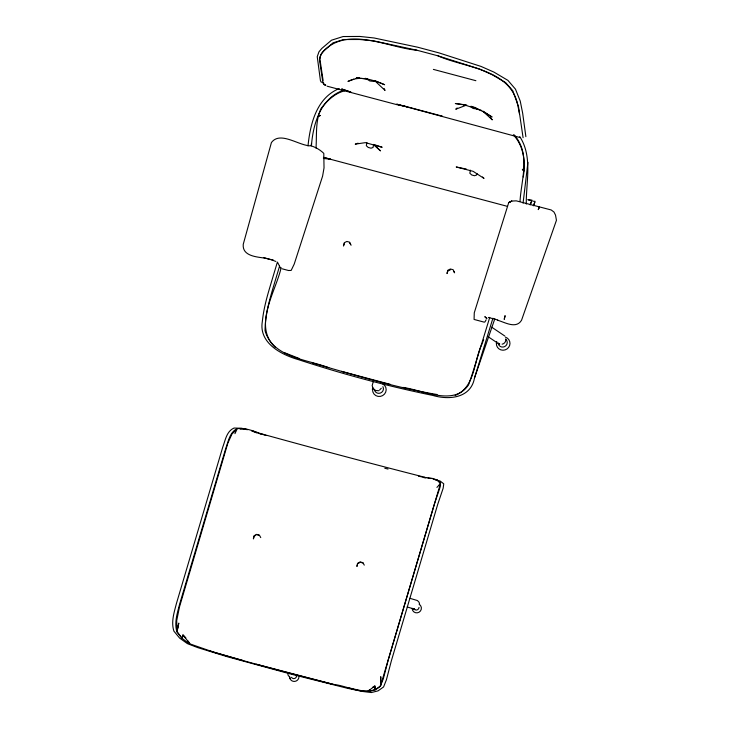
<?xml version="1.0" encoding="UTF-8"?>
<svg xmlns="http://www.w3.org/2000/svg" width="729" height="729" viewBox="0 0 729 729"><rect width="100%" height="100%" fill="white"/><g stroke="black" fill="none" stroke-linecap="round" stroke-linejoin="round"><path stroke-width="1.09" d="M311.438 145.618C313.106 123.684 320.778 97.613 343.897 90.177M316.012 148.124C316.878 134.838 315.238 120.914 321.061 108.484C327.275 100.657 334.893 93.102 344.935 90.751M311.429 145.636L311.511 143.413L311.274 145.663M526.292 204.056C525.992 181.776 532.844 156.58 519.75 136.578M319.512 60.625L320.031 56.853L321.261 54.01L324.068 50.62L333.035 42.847L343.669 39.521L359.698 39.503L373.667 40.86L416.769 50.192L437.901 55.814L479.709 69.082L492.257 74.777L505.68 82.632L512.724 90.66L518.483 106.434L523.085 137.69M520.014 201.204C521.39 178.924 530.912 153.646 514.082 134.81M523.067 203.163L527.933 162.348M523.249 176.992C525.737 162.476 523.896 146 513.362 134.929M308.012 145.937C310.217 123.793 316.596 97.868 339.231 88.546M234.929 433.664L236.952 429.399L232.05 433.873L227.849 443.123L179.416 607.166L176.719 620.598L177.01 631.66L182.232 638.522L182.979 634.932L185.859 637.839M182.232 638.522L182.979 634.932L189.759 643.607L188.164 641.092M373.33 381.285L372.173 385.641L373.366 389.213M533.664 205.651L535.086 201.332L532.981 201.213M372.319 389.322L372.82 387.646M253.938 537.082L253.391 538.922L254.02 535.797L256.572 534.366L259.36 535.113L260.754 537.583M357.456 564.629L356.909 566.469L357.547 563.344L360.09 561.913L362.878 562.651L364.272 565.13M277.385 262.066L269.593 288.146C266.358 299.063 263.47 310.135 262.331 321.498C258.595 343.086 281.449 354.85 298.826 359.762C342.767 374.141 387.555 386.16 432.844 395.428C449.155 400.285 470.961 398.107 474.506 377.95L494.845 318.719M279.562 266.158L272.746 288.985C268.719 302.553 265.174 316.45 265.046 330.693C272.755 357.593 306.472 359.215 328.806 367.698M489.751 317.388L481.422 344.507C477.085 357.939 473.403 371.58 468.556 384.848C453.921 406.627 423.367 390.179 402.873 387.409M492.904 318.236L474.506 377.95M281.148 267.643C275.899 291.381 252.316 326.282 275.498 347.615M344.343 243.477L343.468 246.01L344.279 242.721L346.867 241.454L349.656 242.192L351.068 245.272M482.215 343.578C473.568 360.7 475.581 387.145 455.169 395.428M482.571 342.557L483.628 339.468M530.612 203.974L531.787 200.721L528.006 199.828M366.897 142.62L366.304 145.7L368.227 147.44L371.015 148.187L373.038 147.486L373.631 144.406L380.492 150.876L374.077 145.044M470.415 170.167L469.822 173.238L471.745 174.987L474.533 175.735L476.556 175.033L477.085 173.684M530.129 204.913L531.979 200.147L528.06 199.637M533.273 205.751L534.776 202.416M486.179 319.758L484.876 321.981L484.138 322.136L474.078 319.448L474.269 312.796L508.733 202.589L511.831 201.058L516.25 200.849L551.188 209.961L553.967 212.021L555.516 215.082L556.446 220.295L521.545 320.259C516.041 329.317 504.951 322.264 497.46 320.195M439.204 485.122L440.471 483.555L437.272 480.311L433.09 478.989M436.917 487.419L440.471 483.555L380.529 685.816C367.307 698.1 348.672 685.88 333.572 684.413C291.746 673.751 249.892 663.062 208.576 650.523M379.636 389.951L381.303 388.247M457.147 107.947L455.743 109.25L465.722 105.404M369.603 689.789L368.181 691.092L374.87 685.989L375.171 689.862L374.87 685.989L372.519 687.374M254.211 536.161L255.906 535.214M357.729 563.708L359.433 562.761M450.449 269.757L447.861 271.024L446.995 273.557L447.797 270.268L450.385 269.001L453.174 269.739L454.595 272.819L453.693 271.27M353.847 79.215L347.961 81.438C359.926 75.069 373.048 80.008 384.62 84.71L374.496 80.482L385.049 90.432L384.183 88.528M358.085 143.176L355.242 144.151L365.375 142.638L382.151 147.276L374.259 144.643M378.934 390.726L375.207 390.498M355.816 78.468L359.543 77.985L356.426 77.875L367.252 79.06L365.265 78.276M374.478 81.475L369.831 80.974L367.744 79.68L367.58 78.595M463.516 105.432L466.715 105.022M477.996 109.022L473.358 108.521L471.262 107.227L471.107 106.142M240.114 429.217L244.333 428.971L247.35 429.673M323.403 158.457L330.611 159.204L323.412 157.382L507.548 206.398M423.923 477.668L425.955 477.914M427.987 478.16L431.03 478.534M423.923 477.322L432.042 478.333L437.263 479.992L440.589 482.826L439.997 487.455L434.557 503.548L388.211 660L383.281 678.918L380.41 685.953C371.207 695.557 357.529 689.288 346.539 687.465M465.685 104.885L455.315 103.518L464.464 104.93L481.149 110.234M437.209 394.544C394.963 387.464 353.82 374.834 312.695 363.042M476.083 107.71L472.292 106.826L483.099 111.583L492.075 117.023L483.035 111.182M263.488 257.938C255.241 256.772 242.192 255.542 243.24 244.315L271.416 142.565C280.31 130.518 299.409 146.247 311.055 145.827C315.83 147.276 320.213 149.919 323.794 153.372L324.031 167.889L322.601 176.117L294.215 264.098L291.172 270.423L288.511 270.505L282.087 268.791M466.341 169.082L456.208 166.977L473.103 171.306L484.01 178.423L482.489 176.983M418.446 476.174L422.829 477.094M416.769 50.192C388.757 47.832 348.289 25.98 324.068 50.62C320.66 53.472 319.539 57.7 319.794 61.965L322.692 81.247L324.205 84.619L325.872 85.22L324.214 84.737L322.81 82.632M390.279 384.356L341.464 371.362M323.658 82.951L321.042 81.94L320.432 80.6L317.243 56.671L318.974 51.795L321.826 48.415L331.485 40.213L343.131 36.541L359.907 36.45L374.15 37.99L417.662 47.212L438.958 52.88L481.04 66.43L493.925 72.107L507.94 80.39L515.485 89.175L520.242 101.103L522.657 113.177L525.873 136.651M327.121 86.195L397.114 104.73L406.818 106.716L396.667 104.165L520.041 137.535M247.204 429.645L241.773 428.278L234.082 428.032C226.519 431.222 225.343 440.362 222.737 447.187L176.391 603.639C174.122 612.551 170.914 622.01 173.912 631.159L179.626 638.075L187.326 643.589L197.668 647.589L227.375 656.747L291.728 674.307L347.578 688.322L362.477 691.447L371.334 692.55L378.041 690.873L383.582 686.946L386.425 679.756L391.355 660.848L437.71 504.386L443.141 488.293L443.761 483.819L440.188 481.076L434.466 479.427M441.482 115.947L442.166 116.121L406.126 106.534M333.627 684.485L256.289 664.201M384.784 468.237L388.038 469.066M273.293 260.226L263.852 257.774L273.32 260.235M433.381 69.392L475.882 80.7M260.053 433.436C314.919 448.645 369.831 463.252 425.007 477.331M257.692 534.986L259.551 535.478M360.281 562.278L363.069 563.025M488.33 317.443L497.834 320.031M243.586 660.693L213.962 652.264L189.23 643.652M409.88 598.299L417.444 600.559L419.075 602.263L419.631 604.532M407.21 606.975L414.837 609.253A4.565 4.502 21.5 0 1 412.568 608.569M265.903 435.486C256.48 432.516 247.295 427.413 237.071 428.67C229.763 432.224 228.459 441.136 225.881 448.016L179.534 604.478C177.275 613.326 174.158 622.694 176.901 631.797L182.186 638.449L189.285 643.734M437.901 55.814C463.854 67.569 507.603 68.553 517.025 101.86C517.9 105.796 518.711 109.742 519.431 113.715M273.657 260.627L275.872 261.474M251.496 430.857L256.663 432.862M252.371 430.848L260.8 434.129M284.529 352.708L299.409 358.559M491.656 327.139L504.86 336.06M498.408 343.104L499.729 343.997M488.038 336.634L499.365 344.279M482.917 111.309L492.303 119.848L490.061 117.351M289.887 677.177L288.237 675.51L287.636 673.231M349.71 242.957L350.622 244.497M277.667 262.476L280.373 267.917M289.431 676.375L289.996 678.653M320.159 60.844L323.102 80.409M506.145 339.623A4.565 4.438 -27.2 0 1 504.668 346.594A4.565 4.438 -27.2 0 1 498.235 343.532M505.726 338.894A4.529 4.492 12.6 0 1 502.108 344.188M505.425 337.153A6.853 6.661 -27.2 0 1 509.598 345.601A6.853 6.661 -27.2 0 1 500.914 349.893A6.853 6.661 -27.2 0 1 496.741 341.445M296.575 675.956A2.743 2.661 -27.2 0 1 291.454 677.296M419.184 604.368A4.656 4.529 -27.2 0 1 418.993 612.26A4.656 4.529 -27.2 0 1 412.149 608.314M419.029 607.403A2.743 2.661 -27.2 0 1 413.917 608.742M382.88 386.643A4.565 4.438 -27.2 0 1 380.338 393.068A4.565 4.438 -27.2 0 1 374.405 389.632M375.116 389.988A4.529 4.465 -70.5 0 1 373.913 388.958M382.907 383.983A6.853 6.661 -27.2 0 1 382.634 395.592A6.853 6.661 -27.2 0 1 372.555 389.778M298.945 676.876A4.656 4.529 -27.2 0 1 294.607 681.415A4.656 4.529 -27.2 0 1 289.741 677.651M380.775 676.858L380.529 685.816L380.775 676.858M177.748 627.906L177.01 631.66L178.787 623.113L177.748 627.906M504.586 317.68L504.24 319.357L505.088 315.648L504.586 317.68M538.877 208.057L538.248 209.615L539.387 206.99L538.877 208.057M510.264 201.678L508.733 202.589L511.831 201.058L510.264 201.678M320.332 115.483L318.327 116.312L320.332 115.483M350.303 91.918L341.655 88.974L350.968 92.155L350.303 91.918M486.781 318.455L484.949 316.796L486.781 318.455M523.786 170.978L522.329 169.228L523.786 170.987"/></g></svg>
